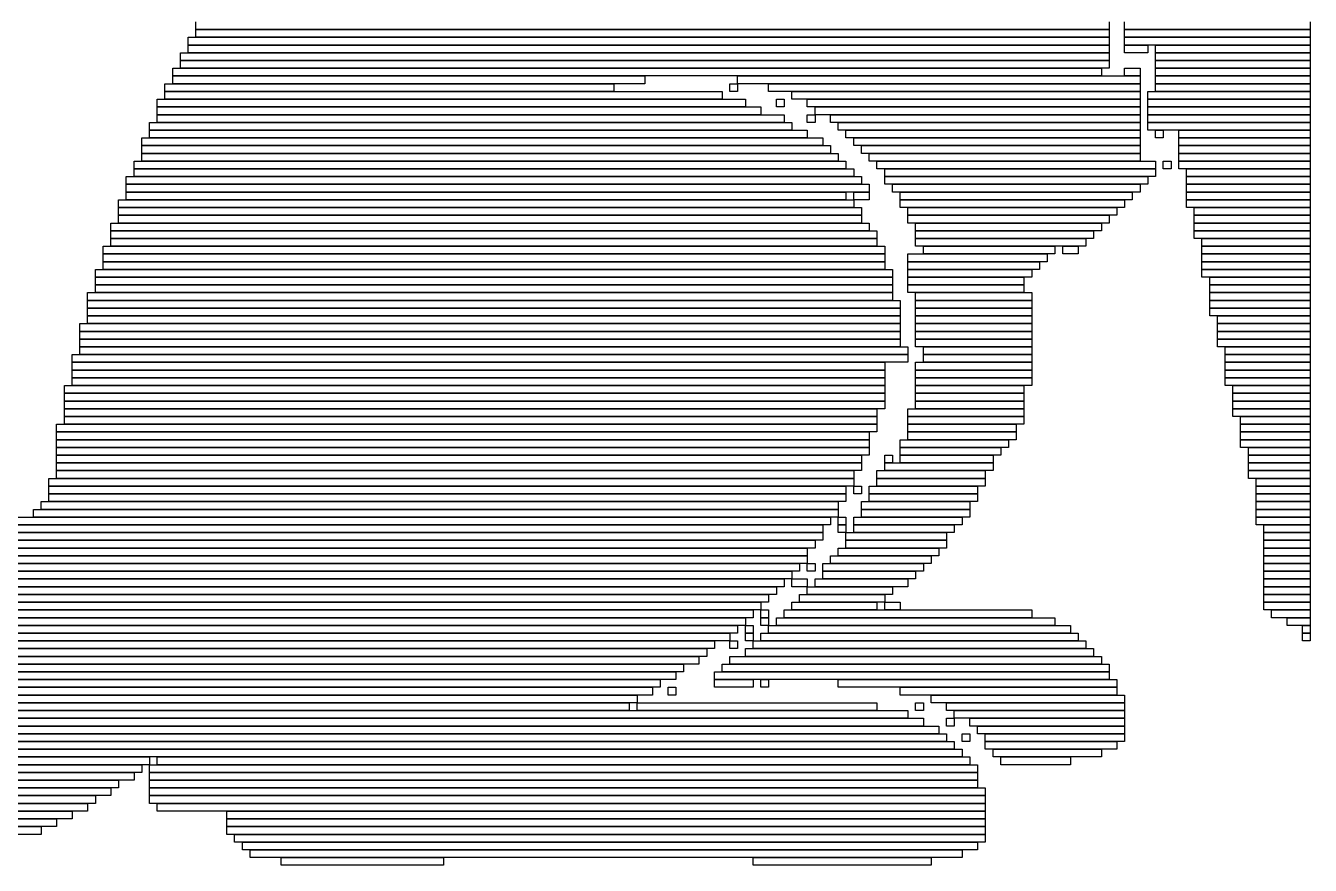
# Model space of a CAD drawing. Extents: x 393 to 650, y 414 to 631.
# Drawn here: x 484 to 650, y 414 to 522.5 of the extents above; entities that cross this region are included whole.
import ezdxf

# ---------------------------------------------------------------- set-up
doc = ezdxf.new("R2010")
doc.units = 0

msp = doc.modelspace()

# ---------------------------------------------------------------- linework, layer by layer
for p, q in [((506, 522), (506, 523)), ((624, 523), (624, 522)), ((626, 522), (626, 523)), ((650, 523), (650, 522)), ((624, 522), (506, 522)), ((506, 522), (624, 522)), ((506, 521), (506, 522)), ((624, 522), (624, 521)), ((650, 522), (626, 522)), ((626, 522), (650, 522)), ((626, 521), (626, 522)), ((650, 522), (650, 521)), ((505, 521), (624, 521)), ((505, 520), (505, 521)), ((624, 520), (505, 520)), ((505, 520), (624, 520)), ((505, 519), (505, 520)), ((624, 521), (506, 521)), ((624, 521), (624, 520)), ((624, 520), (624, 519)), ((650, 521), (626, 521)), ((626, 521), (650, 521)), ((626, 520), (626, 521)), ((650, 520), (626, 520)), ((626, 520), (629, 520)), ((626, 519), (626, 520)), ((629, 520), (629, 519)), ((630, 520), (650, 520)), ((630, 519), (630, 520)), ((650, 521), (650, 520)), ((650, 520), (650, 519)), ((504, 519), (624, 519)), ((504, 518), (504, 519)), ((624, 518), (504, 518)), ((504, 518), (624, 518)), ((504, 517), (504, 518)), ((624, 519), (505, 519)), ((624, 519), (624, 518)), ((624, 518), (624, 517)), ((629, 519), (626, 519)), ((650, 519), (630, 519)), ((630, 519), (650, 519)), ((630, 518), (630, 519)), ((650, 518), (630, 518)), ((630, 518), (650, 518)), ((630, 517), (630, 518)), ((650, 519), (650, 518)), ((650, 518), (650, 517)), ((503, 517), (623, 517)), ((503, 516), (503, 517)), ((624, 517), (504, 517)), ((623, 517), (623, 516)), ((626, 517), (628, 517)), ((626, 516), (626, 517)), ((628, 517), (628, 516)), ((650, 517), (630, 517)), ((630, 517), (650, 517)), ((630, 516), (630, 517)), ((650, 517), (650, 516)), ((502, 515), (560, 515)), ((502, 514), (502, 515)), ((623, 516), (503, 516)), ((503, 516), (564, 516)), ((503, 515), (503, 516)), ((564, 515), (503, 515)), ((560, 515), (560, 514)), ((564, 516), (564, 515)), ((575, 515), (576, 515)), ((575, 514), (575, 515)), ((576, 516), (628, 516)), ((576, 515), (576, 516)), ((628, 515), (576, 515)), ((576, 515), (576, 514)), ((580, 515), (628, 515)), ((580, 514), (580, 515)), ((628, 516), (626, 516)), ((628, 516), (628, 515)), ((628, 515), (628, 514)), ((650, 516), (630, 516)), ((630, 516), (650, 516)), ((630, 515), (630, 516)), ((650, 515), (630, 515)), ((630, 515), (650, 515)), ((630, 514), (630, 515)), ((650, 516), (650, 515)), ((650, 515), (650, 514)), ((501, 513), (577, 513)), ((501, 512), (501, 513)), ((560, 514), (502, 514)), ((502, 514), (574, 514)), ((502, 513), (502, 514)), ((574, 513), (502, 513)), ((574, 514), (574, 513)), ((576, 514), (575, 514)), ((577, 513), (577, 512)), ((628, 514), (580, 514)), ((581, 513), (582, 513)), ((581, 512), (581, 513)), ((582, 513), (582, 512)), ((583, 514), (628, 514)), ((583, 513), (583, 514)), ((628, 513), (583, 513)), ((585, 513), (628, 513)), ((585, 512), (585, 513)), ((628, 514), (628, 513)), ((628, 513), (628, 512)), ((629, 514), (650, 514)), ((629, 513), (629, 514)), ((650, 513), (629, 513)), ((629, 513), (650, 513)), ((629, 512), (629, 513)), ((650, 514), (630, 514)), ((650, 514), (650, 513)), ((650, 513), (650, 512)), ((577, 512), (501, 512)), ((501, 512), (579, 512)), ((501, 511), (501, 512)), ((579, 512), (579, 511)), ((582, 512), (581, 512)), ((628, 512), (585, 512)), ((586, 512), (628, 512)), ((586, 511), (586, 512)), ((628, 512), (628, 511)), ((650, 512), (629, 512)), ((629, 512), (650, 512)), ((629, 511), (629, 512)), ((650, 512), (650, 511)), ((500, 510), (583, 510)), ((500, 509), (500, 510)), ((579, 511), (501, 511)), ((501, 511), (582, 511)), ((501, 510), (501, 511)), ((582, 510), (501, 510)), ((582, 511), (582, 510)), ((583, 510), (583, 509)), ((585, 511), (586, 511)), ((585, 510), (585, 511)), ((586, 510), (585, 510)), ((628, 511), (586, 511)), ((586, 511), (586, 510)), ((588, 511), (628, 511)), ((588, 510), (588, 511)), ((628, 510), (588, 510)), ((589, 510), (628, 510)), ((589, 509), (589, 510)), ((628, 511), (628, 510)), ((628, 510), (628, 509)), ((650, 511), (629, 511)), ((629, 511), (650, 511)), ((629, 510), (629, 511)), ((650, 510), (629, 510)), ((629, 510), (650, 510)), ((629, 509), (629, 510)), ((650, 511), (650, 510)), ((650, 510), (650, 509)), ((499, 508), (587, 508)), ((499, 507), (499, 508)), ((583, 509), (500, 509)), ((500, 509), (585, 509)), ((500, 508), (500, 509)), ((585, 508), (500, 508)), ((585, 509), (585, 508)), ((587, 508), (587, 507)), ((628, 509), (589, 509)), ((590, 509), (628, 509)), ((590, 508), (590, 509)), ((628, 508), (590, 508)), ((591, 508), (628, 508)), ((591, 507), (591, 508)), ((628, 509), (628, 508)), ((628, 508), (628, 507)), ((650, 509), (629, 509)), ((630, 509), (631, 509)), ((630, 508), (630, 509)), ((631, 508), (630, 508)), ((631, 509), (631, 508)), ((633, 509), (650, 509)), ((633, 508), (633, 509)), ((650, 508), (633, 508)), ((633, 508), (650, 508)), ((633, 507), (633, 508)), ((650, 509), (650, 508)), ((650, 508), (650, 507)), ((587, 507), (499, 507)), ((499, 507), (588, 507)), ((499, 506), (499, 507)), ((588, 507), (588, 506)), ((628, 507), (591, 507)), ((592, 507), (628, 507)), ((592, 506), (592, 507)), ((628, 507), (628, 506)), ((650, 507), (633, 507)), ((633, 507), (650, 507)), ((633, 506), (633, 507)), ((650, 507), (650, 506)), ((498, 505), (590, 505)), ((498, 504), (498, 505)), ((588, 506), (499, 506)), ((499, 506), (589, 506)), ((499, 505), (499, 506)), ((589, 505), (499, 505)), ((589, 506), (589, 505)), ((590, 505), (590, 504)), ((628, 506), (592, 506)), ((593, 506), (628, 506)), ((593, 505), (593, 506)), ((628, 505), (593, 505)), ((594, 505), (630, 505)), ((594, 504), (594, 505)), ((628, 506), (628, 505)), ((630, 505), (630, 504)), ((631, 505), (632, 505)), ((631, 504), (631, 505)), ((632, 505), (632, 504)), ((650, 506), (633, 506)), ((633, 506), (650, 506)), ((633, 505), (633, 506)), ((650, 505), (633, 505)), ((633, 505), (650, 505)), ((633, 504), (633, 505)), ((650, 506), (650, 505)), ((650, 505), (650, 504)), ((497, 503), (592, 503)), ((497, 502), (497, 503)), ((590, 504), (498, 504)), ((498, 504), (591, 504)), ((498, 503), (498, 504)), ((591, 503), (498, 503)), ((591, 504), (591, 503)), ((592, 503), (592, 502)), ((630, 504), (594, 504)), ((595, 504), (630, 504)), ((595, 503), (595, 504)), ((630, 503), (595, 503)), ((595, 503), (629, 503)), ((595, 502), (595, 503)), ((629, 503), (629, 502)), ((630, 504), (630, 503)), ((632, 504), (631, 504)), ((650, 504), (633, 504)), ((634, 504), (650, 504)), ((634, 503), (634, 504)), ((650, 503), (634, 503)), ((634, 503), (650, 503)), ((634, 502), (634, 503)), ((650, 504), (650, 503)), ((650, 503), (650, 502)), ((592, 502), (497, 502)), ((497, 502), (593, 502)), ((497, 501), (497, 502)), ((593, 502), (593, 501)), ((629, 502), (595, 502)), ((596, 502), (628, 502)), ((596, 501), (596, 502)), ((628, 502), (628, 501)), ((650, 502), (634, 502)), ((634, 502), (650, 502)), ((634, 501), (634, 502)), ((650, 502), (650, 501)), ((496, 500), (591, 500)), ((496, 499), (496, 500)), ((593, 501), (497, 501)), ((497, 501), (590, 501)), ((497, 500), (497, 501)), ((590, 500), (497, 500)), ((590, 501), (590, 500)), ((591, 501), (593, 501)), ((591, 500), (591, 501)), ((593, 500), (591, 500)), ((591, 500), (591, 499)), ((593, 501), (593, 500)), ((628, 501), (596, 501)), ((597, 501), (627, 501)), ((597, 500), (597, 501)), ((627, 500), (597, 500)), ((597, 500), (626, 500)), ((597, 499), (597, 500)), ((626, 500), (626, 499)), ((627, 501), (627, 500)), ((650, 501), (634, 501)), ((634, 501), (650, 501)), ((634, 500), (634, 501)), ((650, 500), (634, 500)), ((634, 500), (650, 500)), ((634, 499), (634, 500)), ((650, 501), (650, 500)), ((650, 500), (650, 499)), ((591, 499), (496, 499)), ((496, 499), (592, 499)), ((496, 498), (496, 499)), ((592, 498), (496, 498)), ((496, 498), (592, 498)), ((496, 497), (496, 498)), ((592, 499), (592, 498)), ((592, 498), (592, 497)), ((626, 499), (597, 499)), ((598, 499), (625, 499)), ((598, 498), (598, 499)), ((625, 498), (598, 498)), ((598, 498), (624, 498)), ((598, 497), (598, 498)), ((624, 498), (624, 497)), ((625, 499), (625, 498)), ((650, 499), (634, 499)), ((635, 499), (650, 499)), ((635, 498), (635, 499)), ((650, 498), (635, 498)), ((635, 498), (650, 498)), ((635, 497), (635, 498)), ((650, 499), (650, 498)), ((650, 498), (650, 497)), ((495, 497), (593, 497)), ((495, 496), (495, 497)), ((592, 497), (496, 497)), ((593, 497), (593, 496)), ((624, 497), (598, 497)), ((599, 497), (623, 497)), ((599, 496), (599, 497)), ((623, 497), (623, 496)), ((650, 497), (635, 497)), ((635, 497), (650, 497)), ((635, 496), (635, 497)), ((650, 497), (650, 496)), ((593, 496), (495, 496)), ((495, 496), (594, 496)), ((495, 495), (495, 496)), ((594, 495), (495, 495)), ((495, 495), (594, 495)), ((495, 494), (495, 495)), ((594, 496), (594, 495)), ((594, 495), (594, 494)), ((623, 496), (599, 496)), ((599, 496), (622, 496)), ((599, 495), (599, 496)), ((622, 495), (599, 495)), ((599, 495), (621, 495)), ((599, 494), (599, 495)), ((621, 495), (621, 494)), ((622, 496), (622, 495)), ((650, 496), (635, 496)), ((635, 496), (650, 496)), ((635, 495), (635, 496)), ((650, 495), (635, 495)), ((636, 495), (650, 495)), ((636, 494), (636, 495)), ((650, 496), (650, 495)), ((650, 495), (650, 494)), ((494, 494), (595, 494)), ((494, 493), (494, 494)), ((594, 494), (495, 494)), ((595, 494), (595, 493)), ((621, 494), (599, 494)), ((600, 494), (617, 494)), ((600, 493), (600, 494)), ((617, 494), (617, 493)), ((618, 494), (620, 494)), ((618, 493), (618, 494)), ((620, 494), (620, 493)), ((650, 494), (636, 494)), ((636, 494), (650, 494)), ((636, 493), (636, 494)), ((650, 494), (650, 493)), ((595, 493), (494, 493)), ((494, 493), (595, 493)), ((494, 492), (494, 493)), ((595, 492), (494, 492)), ((494, 492), (595, 492)), ((494, 491), (494, 492)), ((595, 493), (595, 492)), ((595, 492), (595, 491)), ((598, 493), (616, 493)), ((598, 492), (598, 493)), ((616, 492), (598, 492)), ((598, 492), (615, 492)), ((598, 491), (598, 492)), ((617, 493), (600, 493)), ((615, 492), (615, 491)), ((616, 493), (616, 492)), ((620, 493), (618, 493)), ((650, 493), (636, 493)), ((636, 493), (650, 493)), ((636, 492), (636, 493)), ((650, 492), (636, 492)), ((636, 492), (650, 492)), ((636, 491), (636, 492)), ((650, 493), (650, 492)), ((650, 492), (650, 491)), ((493, 491), (596, 491)), ((493, 490), (493, 491)), ((596, 490), (493, 490)), ((493, 490), (596, 490)), ((493, 489), (493, 490)), ((595, 491), (494, 491)), ((596, 491), (596, 490)), ((596, 490), (596, 489)), ((615, 491), (598, 491)), ((598, 491), (614, 491)), ((598, 490), (598, 491)), ((614, 490), (598, 490)), ((598, 490), (613, 490)), ((598, 489), (598, 490)), ((613, 490), (613, 489)), ((614, 491), (614, 490)), ((650, 491), (636, 491)), ((636, 491), (650, 491)), ((636, 490), (636, 491)), ((650, 490), (636, 490)), ((637, 490), (650, 490)), ((637, 489), (637, 490)), ((650, 491), (650, 490)), ((650, 490), (650, 489)), ((596, 489), (493, 489)), ((493, 489), (596, 489)), ((493, 488), (493, 489)), ((596, 489), (596, 488)), ((613, 489), (598, 489)), ((598, 489), (613, 489)), ((598, 488), (598, 489)), ((613, 489), (613, 488)), ((650, 489), (637, 489)), ((637, 489), (650, 489)), ((637, 488), (637, 489)), ((650, 489), (650, 488)), ((492, 488), (596, 488)), ((492, 487), (492, 488)), ((596, 487), (492, 487)), ((492, 487), (597, 487)), ((492, 486), (492, 487)), ((596, 488), (493, 488)), ((596, 488), (596, 487)), ((597, 487), (597, 486)), ((613, 488), (598, 488)), ((599, 488), (614, 488)), ((599, 487), (599, 488)), ((614, 487), (599, 487)), ((599, 487), (614, 487)), ((599, 486), (599, 487)), ((614, 488), (614, 487)), ((614, 487), (614, 486)), ((650, 488), (637, 488)), ((637, 488), (650, 488)), ((637, 487), (637, 488)), ((650, 487), (637, 487)), ((637, 487), (650, 487)), ((637, 486), (637, 487)), ((650, 488), (650, 487)), ((650, 487), (650, 486)), ((597, 486), (492, 486)), ((492, 486), (597, 486)), ((492, 485), (492, 486)), ((597, 485), (492, 485)), ((492, 485), (597, 485)), ((492, 484), (492, 485)), ((597, 486), (597, 485)), ((597, 485), (597, 484)), ((614, 486), (599, 486)), ((599, 486), (614, 486)), ((599, 485), (599, 486)), ((614, 485), (599, 485)), ((599, 485), (614, 485)), ((599, 484), (599, 485)), ((614, 486), (614, 485)), ((614, 485), (614, 484)), ((650, 486), (637, 486)), ((637, 486), (650, 486)), ((637, 485), (637, 486)), ((650, 485), (637, 485)), ((638, 485), (650, 485)), ((638, 484), (638, 485)), ((650, 486), (650, 485)), ((650, 485), (650, 484)), ((491, 484), (597, 484)), ((491, 483), (491, 484)), ((597, 484), (492, 484)), ((597, 484), (597, 483)), ((614, 484), (599, 484)), ((599, 484), (614, 484)), ((599, 483), (599, 484)), ((614, 484), (614, 483)), ((650, 484), (638, 484)), ((638, 484), (650, 484)), ((638, 483), (638, 484)), ((650, 484), (650, 483)), ((597, 483), (491, 483)), ((491, 483), (597, 483)), ((491, 482), (491, 483)), ((597, 482), (491, 482)), ((491, 482), (597, 482)), ((491, 481), (491, 482)), ((597, 483), (597, 482)), ((597, 482), (597, 481)), ((614, 483), (599, 483)), ((599, 483), (614, 483)), ((599, 482), (599, 483)), ((614, 482), (599, 482)), ((599, 482), (614, 482)), ((599, 481), (599, 482)), ((614, 483), (614, 482)), ((614, 482), (614, 481)), ((650, 483), (638, 483)), ((638, 483), (650, 483)), ((638, 482), (638, 483)), ((650, 482), (638, 482)), ((638, 482), (650, 482)), ((638, 481), (638, 482)), ((650, 483), (650, 482)), ((650, 482), (650, 481)), ((490, 480), (598, 480)), ((490, 479), (490, 480)), ((597, 481), (491, 481)), ((491, 481), (598, 481)), ((491, 480), (491, 481)), ((598, 480), (491, 480)), ((598, 481), (598, 480)), ((598, 480), (598, 479)), ((614, 481), (599, 481)), ((600, 481), (614, 481)), ((600, 480), (600, 481)), ((614, 480), (600, 480)), ((600, 480), (614, 480)), ((600, 479), (600, 480)), ((614, 481), (614, 480)), ((614, 480), (614, 479)), ((650, 481), (638, 481)), ((639, 481), (650, 481)), ((639, 480), (639, 481)), ((650, 480), (639, 480)), ((639, 480), (650, 480)), ((639, 479), (639, 480)), ((650, 481), (650, 480)), ((650, 480), (650, 479)), ((598, 479), (490, 479)), ((490, 479), (595, 479)), ((490, 478), (490, 479)), ((595, 479), (595, 478)), ((599, 479), (614, 479)), ((599, 478), (599, 479)), ((614, 479), (600, 479)), ((614, 479), (614, 478)), ((650, 479), (639, 479)), ((639, 479), (650, 479)), ((639, 478), (639, 479)), ((650, 479), (650, 478)), ((595, 478), (490, 478)), ((490, 478), (595, 478)), ((490, 477), (490, 478)), ((595, 477), (490, 477)), ((490, 477), (595, 477)), ((490, 476), (490, 477)), ((595, 478), (595, 477)), ((595, 477), (595, 476)), ((614, 478), (599, 478)), ((599, 478), (614, 478)), ((599, 477), (599, 478)), ((614, 477), (599, 477)), ((599, 477), (614, 477)), ((599, 476), (599, 477)), ((614, 478), (614, 477)), ((614, 477), (614, 476)), ((650, 478), (639, 478)), ((639, 478), (650, 478)), ((639, 477), (639, 478)), ((650, 477), (639, 477)), ((639, 477), (650, 477)), ((639, 476), (639, 477)), ((650, 478), (650, 477)), ((650, 477), (650, 476)), ((489, 476), (595, 476)), ((489, 475), (489, 476)), ((595, 475), (489, 475)), ((489, 475), (595, 475)), ((489, 474), (489, 475)), ((595, 476), (490, 476)), ((595, 476), (595, 475)), ((595, 475), (595, 474)), ((614, 476), (599, 476)), ((599, 476), (613, 476)), ((599, 475), (599, 476)), ((613, 475), (599, 475)), ((599, 475), (613, 475)), ((599, 474), (599, 475)), ((613, 476), (613, 475)), ((613, 475), (613, 474)), ((650, 476), (639, 476)), ((640, 476), (650, 476)), ((640, 475), (640, 476)), ((650, 475), (640, 475)), ((640, 475), (650, 475)), ((640, 474), (640, 475)), ((650, 476), (650, 475)), ((650, 475), (650, 474)), ((595, 474), (489, 474)), ((489, 474), (595, 474)), ((489, 473), (489, 474)), ((595, 474), (595, 473)), ((613, 474), (599, 474)), ((599, 474), (613, 474)), ((599, 473), (599, 474)), ((613, 474), (613, 473)), ((650, 474), (640, 474)), ((640, 474), (650, 474)), ((640, 473), (640, 474)), ((650, 474), (650, 473)), ((595, 473), (489, 473)), ((489, 473), (594, 473)), ((489, 472), (489, 473)), ((594, 472), (489, 472)), ((489, 472), (594, 472)), ((489, 471), (489, 472)), ((594, 473), (594, 472)), ((594, 472), (594, 471)), ((598, 473), (613, 473)), ((598, 472), (598, 473)), ((613, 472), (598, 472)), ((598, 472), (613, 472)), ((598, 471), (598, 472)), ((613, 473), (599, 473)), ((613, 473), (613, 472)), ((613, 472), (613, 471)), ((650, 473), (640, 473)), ((640, 473), (650, 473)), ((640, 472), (640, 473)), ((650, 472), (640, 472)), ((641, 472), (650, 472)), ((641, 471), (641, 472)), ((650, 473), (650, 472)), ((650, 472), (650, 471)), ((488, 471), (594, 471)), ((488, 470), (488, 471)), ((594, 470), (488, 470)), ((488, 470), (593, 470)), ((488, 469), (488, 470)), ((594, 471), (489, 471)), ((593, 470), (593, 469)), ((594, 471), (594, 470)), ((613, 471), (598, 471)), ((598, 471), (612, 471)), ((598, 470), (598, 471)), ((612, 470), (598, 470)), ((598, 470), (612, 470)), ((598, 469), (598, 470)), ((612, 471), (612, 470)), ((612, 470), (612, 469)), ((650, 471), (641, 471)), ((641, 471), (650, 471)), ((641, 470), (641, 471)), ((650, 470), (641, 470)), ((641, 470), (650, 470)), ((641, 469), (641, 470)), ((650, 471), (650, 470)), ((650, 470), (650, 469)), ((593, 469), (488, 469)), ((488, 469), (593, 469)), ((488, 468), (488, 469)), ((593, 469), (593, 468)), ((597, 469), (611, 469)), ((597, 468), (597, 469)), ((612, 469), (598, 469)), ((611, 469), (611, 468)), ((650, 469), (641, 469)), ((641, 469), (650, 469)), ((641, 468), (641, 469)), ((650, 469), (650, 468)), ((593, 468), (488, 468)), ((488, 468), (593, 468)), ((488, 467), (488, 468)), ((593, 467), (488, 467)), ((488, 467), (592, 467)), ((488, 466), (488, 467)), ((592, 467), (592, 466)), ((593, 468), (593, 467)), ((595, 467), (596, 467)), ((595, 466), (595, 467)), ((596, 467), (596, 466)), ((611, 468), (597, 468)), ((597, 468), (610, 468)), ((597, 467), (597, 468)), ((610, 467), (597, 467)), ((597, 467), (609, 467)), ((597, 466), (597, 467)), ((609, 467), (609, 466)), ((610, 468), (610, 467)), ((650, 468), (641, 468)), ((642, 468), (650, 468)), ((642, 467), (642, 468)), ((650, 467), (642, 467)), ((642, 467), (650, 467)), ((642, 466), (642, 467)), ((650, 468), (650, 467)), ((650, 467), (650, 466)), ((592, 466), (488, 466)), ((488, 466), (592, 466)), ((488, 465), (488, 466)), ((592, 465), (488, 465)), ((488, 465), (591, 465)), ((488, 464), (488, 465)), ((591, 465), (591, 464)), ((592, 466), (592, 465)), ((594, 465), (608, 465)), ((594, 464), (594, 465)), ((596, 466), (595, 466)), ((595, 466), (609, 466)), ((595, 465), (595, 466)), ((609, 465), (595, 465)), ((609, 466), (597, 466)), ((608, 465), (608, 464)), ((609, 466), (609, 465)), ((650, 466), (642, 466)), ((642, 466), (650, 466)), ((642, 465), (642, 466)), ((650, 465), (642, 465)), ((642, 465), (650, 465)), ((642, 464), (642, 465)), ((650, 466), (650, 465)), ((650, 465), (650, 464)), ((487, 464), (591, 464)), ((487, 463), (487, 464)), ((591, 464), (488, 464)), ((591, 464), (591, 463)), ((608, 464), (594, 464)), ((594, 464), (608, 464)), ((594, 463), (594, 464)), ((608, 464), (608, 463)), ((650, 464), (642, 464)), ((643, 464), (650, 464)), ((643, 463), (643, 464)), ((650, 464), (650, 463)), ((591, 463), (487, 463)), ((487, 463), (590, 463)), ((487, 462), (487, 463)), ((590, 462), (487, 462)), ((487, 462), (590, 462)), ((487, 461), (487, 462)), ((590, 463), (590, 462)), ((590, 462), (590, 461)), ((591, 463), (592, 463)), ((591, 462), (591, 463)), ((592, 462), (591, 462)), ((592, 463), (592, 462)), ((593, 463), (607, 463)), ((593, 462), (593, 463)), ((607, 462), (593, 462)), ((593, 462), (607, 462)), ((593, 461), (593, 462)), ((608, 463), (594, 463)), ((607, 463), (607, 462)), ((607, 462), (607, 461)), ((650, 463), (643, 463)), ((643, 463), (650, 463)), ((643, 462), (643, 463)), ((650, 462), (643, 462)), ((643, 462), (650, 462)), ((643, 461), (643, 462)), ((650, 463), (650, 462)), ((650, 462), (650, 461)), ((485, 460), (589, 460)), ((485, 459), (485, 460)), ((486, 461), (589, 461)), ((486, 460), (486, 461)), ((589, 460), (486, 460)), ((590, 461), (487, 461)), ((589, 461), (589, 460)), ((589, 460), (589, 459)), ((592, 461), (606, 461)), ((592, 460), (592, 461)), ((606, 460), (592, 460)), ((592, 460), (606, 460)), ((592, 459), (592, 460)), ((607, 461), (593, 461)), ((606, 461), (606, 460)), ((606, 460), (606, 459)), ((650, 461), (643, 461)), ((643, 461), (650, 461)), ((643, 460), (643, 461)), ((650, 460), (643, 460)), ((643, 460), (650, 460)), ((643, 459), (643, 460)), ((650, 461), (650, 460)), ((650, 460), (650, 459)), ((483, 459), (588, 459)), ((589, 459), (485, 459)), ((588, 459), (588, 458)), ((589, 459), (590, 459)), ((589, 458), (589, 459)), ((590, 459), (590, 458)), ((591, 459), (605, 459)), ((591, 458), (591, 459)), ((606, 459), (592, 459)), ((605, 459), (605, 458)), ((650, 459), (643, 459)), ((643, 459), (650, 459)), ((643, 458), (643, 459)), ((650, 459), (650, 458)), ((478, 457), (587, 457)), ((481, 458), (587, 458)), ((587, 457), (481, 457)), ((588, 458), (483, 458)), ((587, 458), (587, 457)), ((587, 457), (587, 456)), ((590, 458), (589, 458)), ((589, 458), (590, 458)), ((589, 457), (589, 458)), ((590, 457), (589, 457)), ((590, 458), (590, 457)), ((590, 457), (603, 457)), ((590, 456), (590, 457)), ((605, 458), (591, 458)), ((591, 458), (604, 458)), ((591, 457), (591, 458)), ((604, 457), (591, 457)), ((603, 457), (603, 456)), ((604, 458), (604, 457)), ((650, 458), (643, 458)), ((644, 458), (650, 458)), ((644, 457), (644, 458)), ((650, 457), (644, 457)), ((644, 457), (650, 457)), ((644, 456), (644, 457)), ((650, 458), (650, 457)), ((650, 457), (650, 456)), ((394, 456), (586, 456)), ((586, 455), (394, 455)), ((395, 455), (585, 455)), ((587, 456), (478, 456)), ((585, 455), (585, 454)), ((586, 456), (586, 455)), ((589, 455), (602, 455)), ((589, 454), (589, 455)), ((603, 456), (590, 456)), ((590, 456), (603, 456)), ((590, 455), (590, 456)), ((603, 455), (590, 455)), ((602, 455), (602, 454)), ((603, 456), (603, 455)), ((650, 456), (644, 456)), ((644, 456), (650, 456)), ((644, 455), (644, 456)), ((650, 455), (644, 455)), ((644, 455), (650, 455)), ((644, 454), (644, 455)), ((650, 456), (650, 455)), ((650, 455), (650, 454)), ((585, 454), (395, 454)), ((395, 454), (585, 454)), ((585, 454), (585, 453)), ((588, 454), (601, 454)), ((588, 453), (588, 454)), ((602, 454), (589, 454)), ((601, 454), (601, 453)), ((650, 454), (644, 454)), ((644, 454), (650, 454)), ((644, 453), (644, 454)), ((650, 454), (650, 453)), ((585, 453), (395, 453)), ((396, 453), (584, 453)), ((584, 452), (396, 452)), ((397, 452), (583, 452)), ((583, 452), (583, 451)), ((584, 453), (584, 452)), ((585, 453), (586, 453)), ((585, 452), (585, 453)), ((586, 452), (585, 452)), ((586, 453), (586, 452)), ((587, 453), (600, 453)), ((587, 452), (587, 453)), ((600, 452), (587, 452)), ((587, 452), (599, 452)), ((587, 451), (587, 452)), ((601, 453), (588, 453)), ((599, 452), (599, 451)), ((600, 453), (600, 452)), ((650, 453), (644, 453)), ((644, 453), (650, 453)), ((644, 452), (644, 453)), ((650, 452), (644, 452)), ((644, 452), (650, 452)), ((644, 451), (644, 452)), ((650, 453), (650, 452)), ((650, 452), (650, 451)), ((583, 451), (397, 451)), ((397, 451), (582, 451)), ((582, 450), (397, 450)), ((398, 450), (581, 450)), ((581, 450), (581, 449)), ((582, 451), (582, 450)), ((583, 451), (585, 451)), ((583, 450), (583, 451)), ((585, 450), (583, 450)), ((585, 451), (585, 450)), ((585, 450), (596, 450)), ((585, 449), (585, 450)), ((586, 451), (598, 451)), ((586, 450), (586, 451)), ((598, 450), (586, 450)), ((599, 451), (587, 451)), ((596, 450), (596, 449)), ((598, 451), (598, 450)), ((650, 451), (644, 451)), ((644, 451), (650, 451)), ((644, 450), (644, 451)), ((650, 450), (644, 450)), ((644, 450), (650, 450)), ((644, 449), (644, 450)), ((650, 451), (650, 450)), ((650, 450), (650, 449)), ((581, 449), (398, 449)), ((399, 449), (580, 449)), ((580, 449), (580, 448)), ((584, 449), (595, 449)), ((584, 448), (584, 449)), ((596, 449), (585, 449)), ((595, 449), (595, 448)), ((650, 449), (644, 449)), ((644, 449), (650, 449)), ((644, 448), (644, 449)), ((650, 449), (650, 448)), ((580, 448), (399, 448)), ((400, 448), (579, 448)), ((579, 447), (400, 447)), ((401, 447), (578, 447)), ((578, 447), (578, 446)), ((579, 448), (579, 447)), ((579, 447), (580, 447)), ((579, 446), (579, 447)), ((580, 447), (580, 446)), ((582, 447), (614, 447)), ((582, 446), (582, 447)), ((583, 448), (594, 448)), ((583, 447), (583, 448)), ((594, 447), (583, 447)), ((595, 448), (584, 448)), ((594, 448), (594, 447)), ((595, 448), (597, 448)), ((595, 447), (595, 448)), ((597, 447), (595, 447)), ((597, 448), (597, 447)), ((614, 447), (614, 446)), ((650, 448), (644, 448)), ((644, 448), (650, 448)), ((644, 447), (644, 448)), ((650, 447), (644, 447)), ((645, 447), (650, 447)), ((645, 446), (645, 447)), ((650, 448), (650, 447)), ((650, 447), (650, 446)), ((578, 446), (401, 446)), ((402, 446), (577, 446)), ((577, 445), (402, 445)), ((403, 445), (576, 445)), ((576, 445), (576, 444)), ((577, 446), (577, 445)), ((577, 445), (578, 445)), ((577, 444), (577, 445)), ((578, 445), (578, 444)), ((580, 446), (579, 446)), ((579, 446), (580, 446)), ((579, 445), (579, 446)), ((580, 445), (579, 445)), ((580, 446), (580, 445)), ((580, 445), (619, 445)), ((580, 444), (580, 445)), ((581, 446), (617, 446)), ((581, 445), (581, 446)), ((617, 445), (581, 445)), ((614, 446), (582, 446)), ((617, 446), (617, 445)), ((619, 445), (619, 444)), ((650, 446), (645, 446)), ((647, 446), (650, 446)), ((647, 445), (647, 446)), ((650, 445), (647, 445)), ((649, 445), (650, 445)), ((649, 444), (649, 445)), ((650, 446), (650, 445)), ((650, 445), (650, 444)), ((576, 444), (403, 444)), ((405, 444), (575, 444)), ((575, 444), (575, 443)), ((578, 444), (577, 444)), ((577, 444), (578, 444)), ((577, 443), (577, 444)), ((578, 444), (578, 443)), ((579, 444), (620, 444)), ((579, 443), (579, 444)), ((619, 444), (580, 444)), ((620, 444), (620, 443)), ((650, 444), (649, 444)), ((649, 444), (650, 444)), ((649, 443), (649, 444)), ((650, 444), (650, 443)), ((575, 443), (405, 443)), ((406, 443), (573, 443)), ((573, 442), (406, 442)), ((407, 442), (572, 442)), ((572, 442), (572, 441)), ((573, 443), (573, 442)), ((575, 443), (576, 443)), ((575, 442), (575, 443)), ((576, 442), (575, 442)), ((576, 443), (576, 442)), ((578, 443), (577, 443)), ((577, 442), (622, 442)), ((577, 441), (577, 442)), ((578, 443), (621, 443)), ((578, 442), (578, 443)), ((621, 442), (578, 442)), ((620, 443), (579, 443)), ((621, 443), (621, 442)), ((622, 442), (622, 441)), ((650, 443), (649, 443)), ((401, 440), (569, 440)), ((405, 441), (571, 441)), ((571, 440), (405, 440)), ((572, 441), (407, 441)), ((569, 440), (569, 439)), ((571, 441), (571, 440)), ((574, 440), (624, 440)), ((574, 439), (574, 440)), ((575, 441), (623, 441)), ((575, 440), (575, 441)), ((623, 440), (575, 440)), ((622, 441), (577, 441)), ((623, 441), (623, 440)), ((624, 440), (624, 439)), ((399, 439), (568, 439)), ((569, 439), (401, 439)), ((568, 439), (568, 438)), ((573, 439), (624, 439)), ((573, 438), (573, 439)), ((624, 439), (574, 439)), ((624, 439), (624, 438)), ((568, 438), (399, 438)), ((399, 438), (566, 438)), ((566, 437), (399, 437)), ((401, 437), (565, 437)), ((565, 437), (565, 436)), ((566, 438), (566, 437)), ((567, 437), (568, 437)), ((567, 436), (567, 437)), ((568, 437), (568, 436)), ((624, 438), (573, 438)), ((573, 438), (578, 438)), ((573, 437), (573, 438)), ((578, 437), (573, 437)), ((578, 438), (578, 437)), ((579, 438), (580, 438)), ((579, 437), (579, 438)), ((580, 437), (579, 437)), ((580, 438), (580, 437)), ((589, 438), (625, 438)), ((589, 437), (589, 438)), ((625, 437), (589, 437)), ((597, 437), (625, 437)), ((597, 436), (597, 437)), ((625, 438), (625, 437)), ((625, 437), (625, 436)), ((565, 436), (401, 436)), ((403, 436), (563, 436)), ((563, 435), (403, 435)), ((405, 435), (562, 435)), ((562, 435), (562, 434)), ((563, 436), (563, 435)), ((563, 435), (594, 435)), ((563, 434), (563, 435)), ((568, 436), (567, 436)), ((594, 435), (594, 434)), ((625, 436), (597, 436)), ((599, 435), (600, 435)), ((599, 434), (599, 435)), ((600, 435), (600, 434)), ((601, 436), (626, 436)), ((601, 435), (601, 436)), ((626, 435), (601, 435)), ((603, 435), (626, 435)), ((603, 434), (603, 435)), ((626, 436), (626, 435)), ((626, 435), (626, 434)), ((562, 434), (405, 434)), ((407, 434), (598, 434)), ((594, 434), (563, 434)), ((598, 434), (598, 433)), ((600, 434), (599, 434)), ((626, 434), (603, 434)), ((604, 434), (626, 434)), ((604, 433), (604, 434)), ((626, 434), (626, 433)), ((598, 433), (407, 433)), ((409, 433), (600, 433)), ((600, 432), (409, 432)), ((412, 432), (602, 432)), ((600, 433), (600, 432)), ((602, 432), (602, 431)), ((603, 433), (604, 433)), ((603, 432), (603, 433)), ((604, 432), (603, 432)), ((626, 433), (604, 433)), ((604, 433), (604, 432)), ((606, 433), (626, 433)), ((606, 432), (606, 433)), ((626, 432), (606, 432)), ((607, 432), (626, 432)), ((607, 431), (607, 432)), ((626, 433), (626, 432)), ((626, 432), (626, 431)), ((602, 431), (412, 431)), ((416, 431), (603, 431)), ((603, 430), (416, 430)), ((417, 430), (604, 430)), ((603, 431), (603, 430)), ((604, 430), (604, 429)), ((605, 431), (606, 431)), ((605, 430), (605, 431)), ((606, 430), (605, 430)), ((606, 431), (606, 430)), ((626, 431), (607, 431)), ((608, 431), (626, 431)), ((608, 430), (608, 431)), ((626, 430), (608, 430)), ((608, 430), (625, 430)), ((608, 429), (608, 430)), ((625, 430), (625, 429)), ((626, 431), (626, 430)), ((415, 429), (605, 429)), ((604, 429), (417, 429)), ((605, 429), (605, 428)), ((625, 429), (608, 429)), ((609, 429), (623, 429)), ((609, 428), (609, 429)), ((623, 429), (623, 428)), ((411, 427), (499, 427)), ((412, 428), (500, 428)), ((500, 427), (412, 427)), ((605, 428), (415, 428)), ((499, 427), (499, 426)), ((500, 428), (500, 427)), ((500, 427), (607, 427)), ((500, 426), (500, 427)), ((501, 428), (606, 428)), ((501, 427), (501, 428)), ((606, 427), (501, 427)), ((606, 428), (606, 427)), ((607, 427), (607, 426)), ((623, 428), (609, 428)), ((610, 428), (619, 428)), ((610, 427), (610, 428)), ((619, 427), (610, 427)), ((619, 428), (619, 427)), ((499, 426), (411, 426)), ((412, 426), (498, 426)), ((498, 425), (412, 425)), ((416, 425), (496, 425)), ((496, 425), (496, 424)), ((498, 426), (498, 425)), ((607, 426), (500, 426)), ((500, 426), (607, 426)), ((500, 425), (500, 426)), ((607, 425), (500, 425)), ((500, 425), (607, 425)), ((500, 424), (500, 425)), ((607, 426), (607, 425)), ((607, 425), (607, 424)), ((496, 424), (416, 424)), ((420, 424), (495, 424)), ((495, 424), (495, 423)), ((607, 424), (500, 424)), ((500, 424), (608, 424)), ((500, 423), (500, 424)), ((608, 424), (608, 423)), ((495, 423), (420, 423)), ((427, 423), (493, 423)), ((493, 422), (427, 422)), ((433, 422), (492, 422)), ((492, 422), (492, 421)), ((493, 423), (493, 422)), ((608, 423), (500, 423)), ((500, 423), (608, 423)), ((500, 422), (500, 423)), ((608, 422), (500, 422)), ((501, 422), (608, 422)), ((501, 421), (501, 422)), ((608, 423), (608, 422)), ((608, 422), (608, 421)), ((430, 420), (488, 420)), ((431, 421), (490, 421)), ((490, 420), (431, 420)), ((492, 421), (433, 421)), ((488, 420), (488, 419)), ((490, 421), (490, 420)), ((608, 421), (501, 421)), ((510, 421), (608, 421)), ((510, 420), (510, 421)), ((608, 420), (510, 420)), ((510, 420), (608, 420)), ((510, 419), (510, 420)), ((608, 421), (608, 420)), ((608, 420), (608, 419)), ((488, 419), (430, 419)), ((451, 419), (486, 419)), ((486, 419), (486, 418)), ((608, 419), (510, 419)), ((510, 419), (608, 419)), ((510, 418), (510, 419)), ((608, 419), (608, 418)), ((486, 418), (451, 418)), ((608, 418), (510, 418)), ((511, 418), (608, 418)), ((511, 417), (511, 418)), ((608, 417), (511, 417)), ((512, 417), (607, 417)), ((512, 416), (512, 417)), ((607, 417), (607, 416)), ((608, 418), (608, 417)), ((607, 416), (512, 416)), ((513, 416), (605, 416)), ((513, 415), (513, 416)), ((605, 415), (513, 415)), ((517, 415), (538, 415)), ((517, 414), (517, 415)), ((538, 415), (538, 414)), ((578, 415), (601, 415)), ((578, 414), (578, 415)), ((601, 415), (601, 414)), ((605, 416), (605, 415)), ((538, 414), (517, 414)), ((601, 414), (578, 414))]:
    msp.add_line(p, q)

doc.saveas('drawing.dxf')
